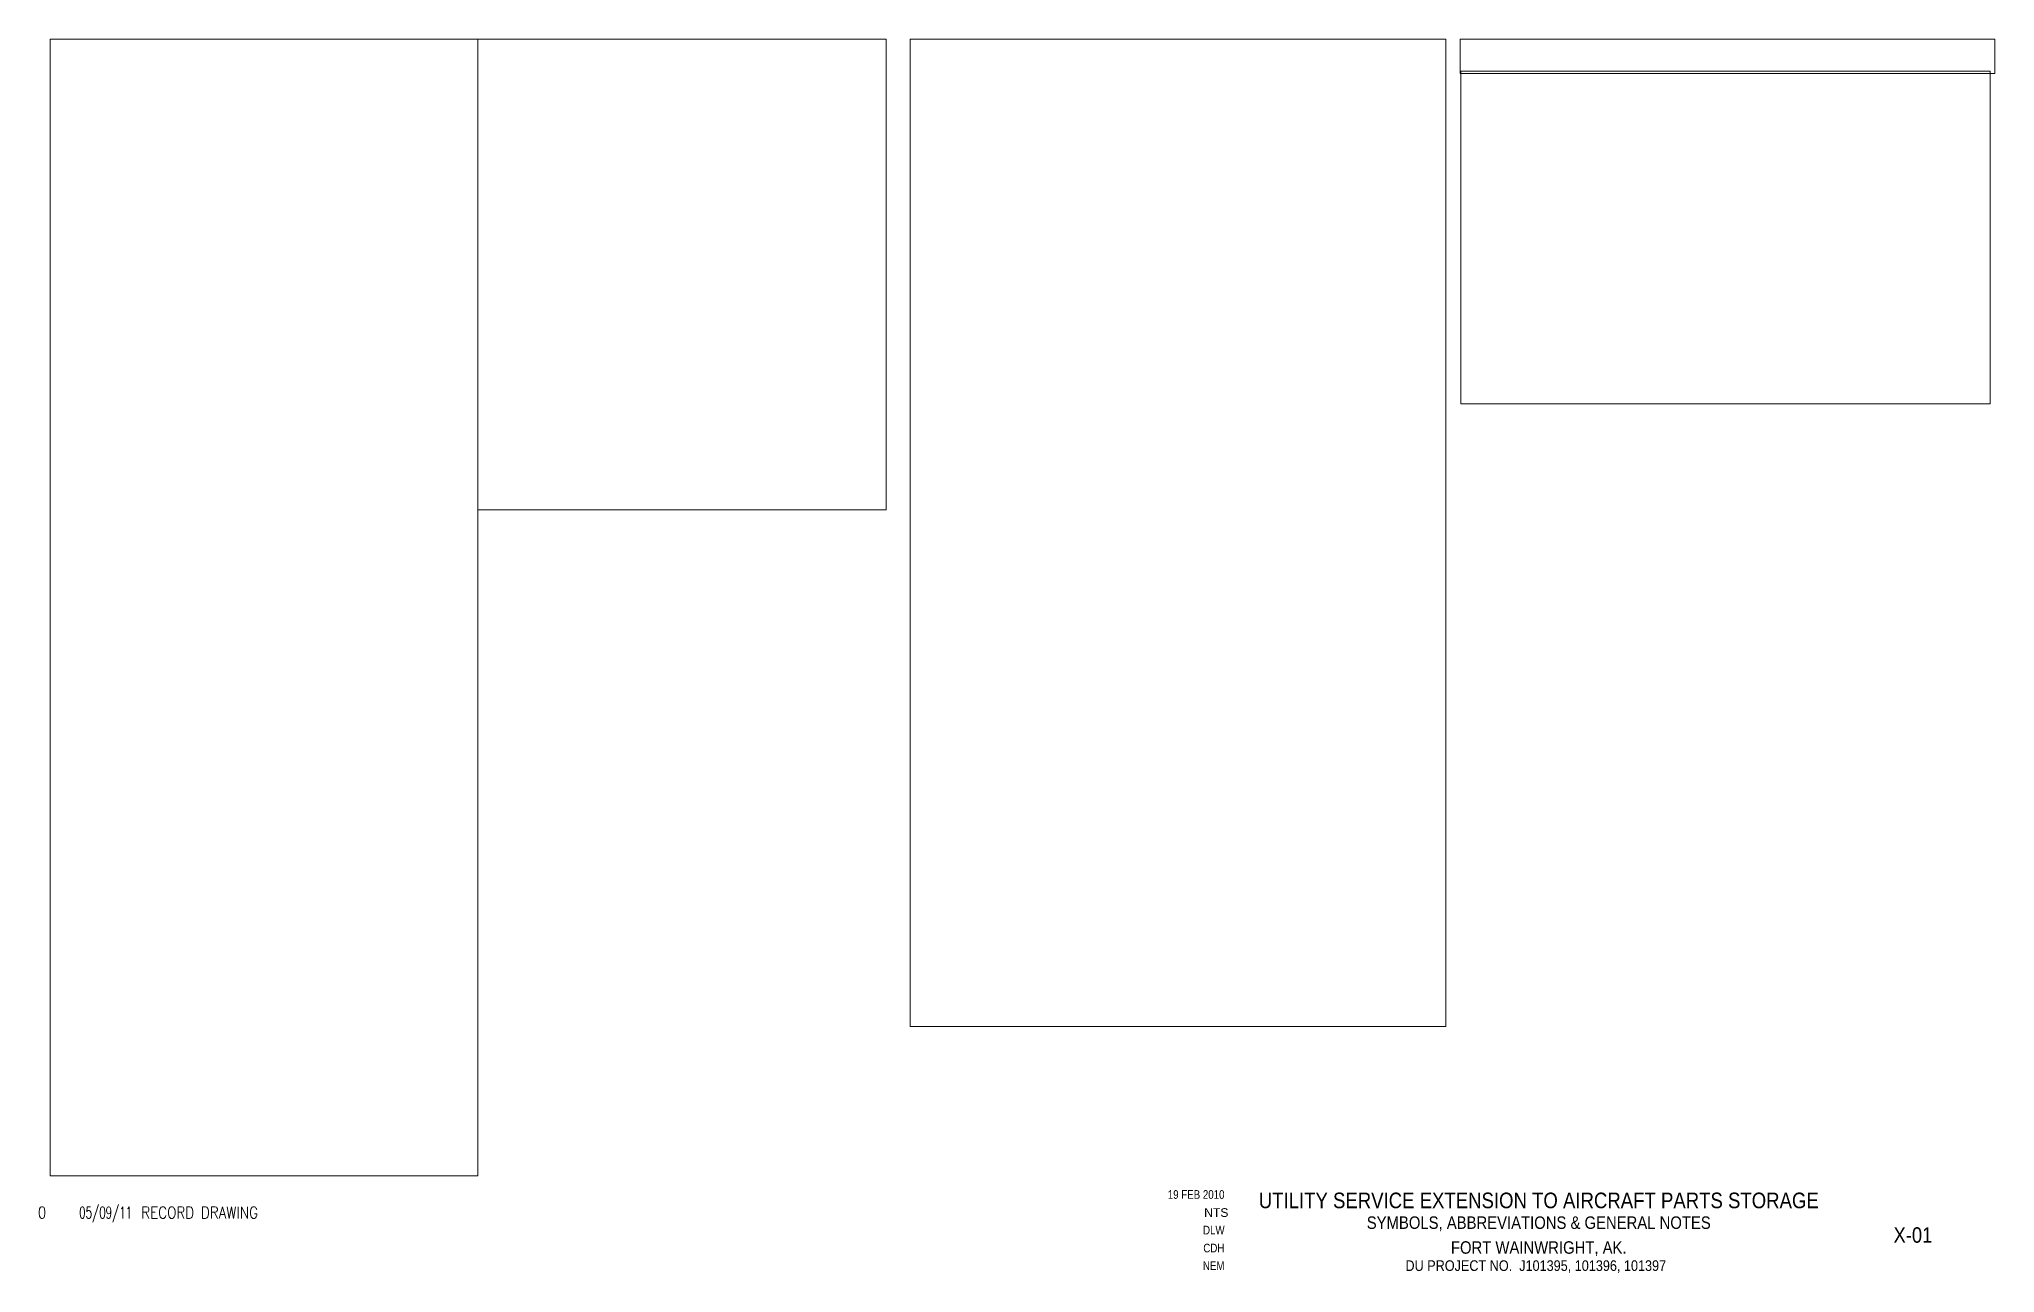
# Paper-space layout 'X-01' of a CAD drawing. Header units: inches. Extents: x 1.2 to 17, y 0.2 to 10.2.
import ezdxf
from ezdxf.enums import TextEntityAlignment as Align

# ---------------------------------------------------------------- set-up
doc = ezdxf.new("R2010")
doc.units = ezdxf.units.IN
doc.header["$MEASUREMENT"] = 0
doc.layers.get('Defpoints').update_dxf_attribs({"color": 251})
doc.layers.add('FH-TBINFO', color=51, linetype='Continuous', lineweight=13)
doc.styles.add('PRB1', font='arial.ttf')
doc.styles.add('PRT1', font='arial.ttf', dxfattribs={"width": 0.77})
doc.styles.add('RomanS', font='romans.shx', dxfattribs={"width": 0.85})

# ---------------------------------------------------------------- blocks, each defined once
blk = doc.blocks.new('11x17 tb info_REV')
at = {"layer": 'FH-TBINFO', "style": 'PRB1', "width": 0.8}
for tag, p in [('DATE', (10.729, 0.832)), ('DESIGNED', (10.73, 0.544)), ('CHECKED', (10.729, 0.256)), ('BY', (10.728, 0.399))]:
    blk.add_attdef(tag, text='', height=0.0702, dxfattribs=at).set_placement(p, align=Align.RIGHT)
at = {"layer": 'FH-TBINFO', "width": 0.85}
for tag, height, style, p in [('TITLE1', 0.126, 'PRT1', (13.268, 0.756)), ('REV1NO', 0.0938, 'RomanS', (1.176, 0.674)), ('REV1DATE', 0.0938, 'RomanS', (1.69, 0.674)), ('TITLE2', 0.101, 'PRT1', (13.268, 0.589)), ('REV2NO', 0.0938, 'RomanS', (1.176, 0.528)), ('REV3NO', 0.0938, 'RomanS', (1.176, 0.383)), ('REV2DATE', 0.0938, 'RomanS', (1.69, 0.528)), ('REV3DATE', 0.0938, 'RomanS', (1.69, 0.383)), ('TITLE3', 0.101, 'PRT1', (13.268, 0.388)), ('DWGNO', 0.125, 'PRT1', (16.291, 0.477)), ('REV4NO', 0.0938, 'RomanS', (1.176, 0.237)), ('REV4DATE', 0.0938, 'RomanS', (1.69, 0.237)), ('TITLE4', 0.086, 'PRT1', (13.244, 0.249))]:
    blk.add_attdef(tag, text='', height=height, dxfattribs=dict(at, style=style)).set_placement(p, align=Align.CENTER)
at = {"layer": 'FH-TBINFO', "style": 'RomanS', "width": 0.85}
for tag, p in [('REV1DESC', (1.978, 0.674)), ('REV2DESC', (1.978, 0.528)), ('REV3DESC', (1.978, 0.383)), ('REV4DESC', (1.978, 0.237))]:
    blk.add_attdef(tag, p, '', height=0.0938, dxfattribs=at)
at = {"layer": 'FH-TBINFO', "style": 'PRB1'}
blk.add_attdef('DWGSCALE', text='', height=0.0702, dxfattribs=at).set_placement((10.761, 0.686), align=Align.RIGHT)

psp = doc.layouts.new('X-01')

# ---------------------------------------------------------------- block references
ref = psp.add_blockref('11x17 tb info_REV', (0, 0))
ref.add_attrib('TITLE1', 'UTILITY SERVICE EXTENSION TO AIRCRAFT PARTS STORAGE', dxfattribs={"layer": 'FH-TBINFO', "height": 0.1263, "style": 'PRT1', "width": 0.85}).set_placement((13.268, 0.756), align=Align.CENTER)
ref.add_attrib('TITLE3', 'FORT WAINWRIGHT, AK.', dxfattribs={"layer": 'FH-TBINFO', "height": 0.101, "style": 'PRT1', "width": 0.85}).set_placement((13.268, 0.388), align=Align.CENTER)
ref.add_attrib('BY', 'CDH', dxfattribs={"layer": 'FH-TBINFO', "height": 0.0702, "style": 'PRB1', "width": 0.8}).set_placement((10.728, 0.399), align=Align.RIGHT)
ref.add_attrib('DESIGNED', 'DLW', dxfattribs={"layer": 'FH-TBINFO', "height": 0.0702, "style": 'PRB1', "width": 0.8}).set_placement((10.73, 0.544), align=Align.RIGHT)
ref.add_attrib('CHECKED', 'NEM', dxfattribs={"layer": 'FH-TBINFO', "height": 0.0702, "style": 'PRB1', "width": 0.8}).set_placement((10.729, 0.256), align=Align.RIGHT)
ref.add_attrib('DATE', '19 FEB 2010', dxfattribs={"layer": 'FH-TBINFO', "height": 0.0702, "style": 'PRB1', "width": 0.8}).set_placement((10.729, 0.832), align=Align.RIGHT)
ref.add_attrib('DWGSCALE', 'NTS', dxfattribs={"layer": 'FH-TBINFO', "height": 0.0702, "style": 'PRB1'}).set_placement((10.761, 0.686), align=Align.RIGHT)
ref.add_attrib('REV1NO', '0', dxfattribs={"layer": 'FH-TBINFO', "height": 0.0938, "style": 'RomanS', "width": 0.85}).set_placement((1.176, 0.674), align=Align.CENTER)
ref.add_attrib('REV1DESC', 'RECORD DRAWING', (1.978, 0.674), dxfattribs={"layer": 'FH-TBINFO', "height": 0.09375, "style": 'RomanS', "width": 0.85})
ref.add_attrib('REV1DATE', '05/09/11', dxfattribs={"layer": 'FH-TBINFO', "height": 0.0938, "style": 'RomanS', "width": 0.65}).set_placement((1.69, 0.674), align=Align.CENTER)
ref.add_attrib('DWGNO', 'X-01', dxfattribs={"layer": 'FH-TBINFO', "height": 0.125, "style": 'PRT1', "width": 0.85}).set_placement((16.291, 0.477), align=Align.CENTER)
ref.add_attrib('TITLE4', 'DU PROJECT NO.  J101395, 101396, 101397', dxfattribs={"layer": 'FH-TBINFO', "height": 0.086, "style": 'PRT1', "width": 0.85}).set_placement((13.244, 0.249), align=Align.CENTER)
ref.add_attrib('TITLE2', 'SYMBOLS, ABBREVIATIONS & GENERAL NOTES', dxfattribs={"layer": 'FH-TBINFO', "height": 0.101, "style": 'PRT1', "width": 0.85}).set_placement((13.268, 0.589), align=Align.CENTER)

# ---------------------------------------------------------------- viewports
at = {"layer": 'Defpoints'}
psp.add_viewport(center=(2.97, 5.613), size=(3.454, 9.1891), view_center_point=(163.201, 194.44), view_height=588.1049, dxfattribs=at)
for center, size, view_center_point, view_height, status in [((6.347, 8.305), (3.3, 3.804), (158.273, -217.664), 243.4588, 3), ((10.353, 6.217), (4.326, 7.9814), (446.857, 233.217), 510.8126, 6), ((14.793, 10.068), (4.32, 0.27917), (448.014, 479.514), 17.86687, 5), ((14.776, 8.603), (4.277, 2.68806), (450.169, -109.039), 172.03598, 4)]:
    psp.add_viewport(center=center, size=size, view_center_point=view_center_point, view_height=view_height, status=status, dxfattribs=at)

doc.saveas('drawing.dxf')
